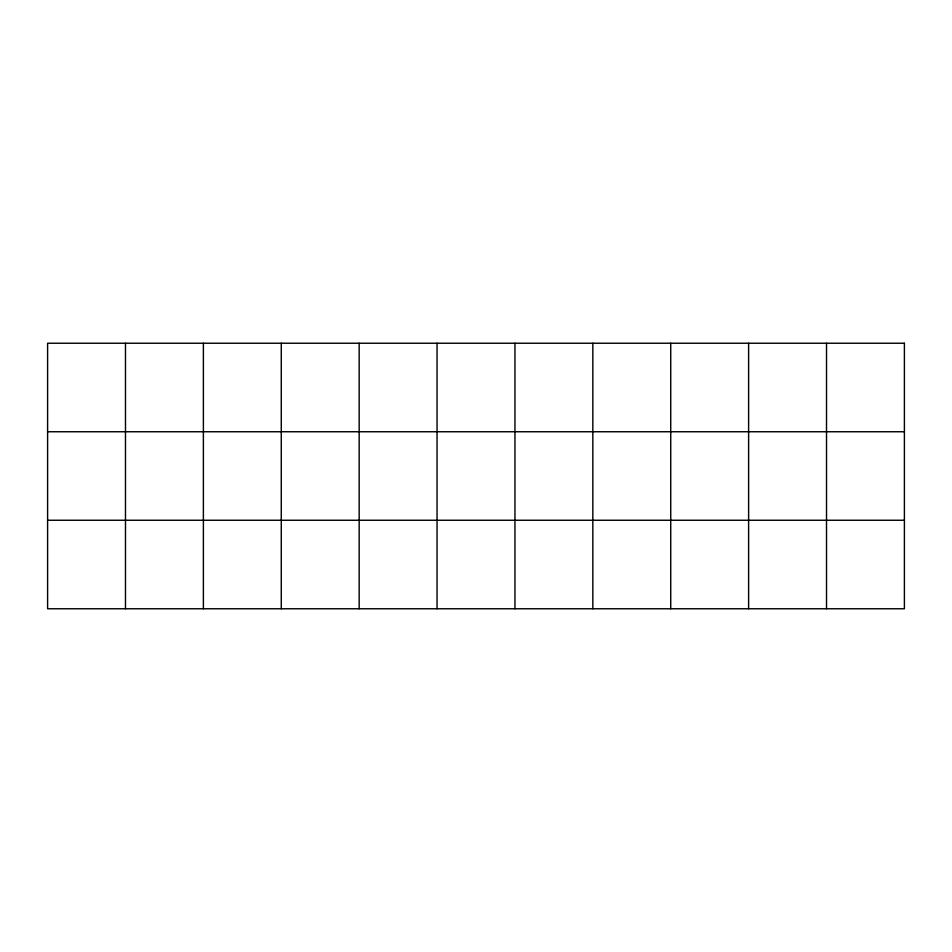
<?xml version="1.0" encoding="UTF-8"?>
<svg xmlns="http://www.w3.org/2000/svg" width="952" height="952" viewBox="0 0 952 952"><rect width="100%" height="100%" fill="white"/><g stroke="black" fill="none" stroke-linecap="round" stroke-linejoin="round"><path stroke-width="1.43" d="M47.6 431.744L904.4 431.744M47.6 520.256L904.4 520.256M826.514 343.232L826.514 608.768M748.617 343.232L748.617 608.768M670.732 343.232L670.732 608.768M592.834 343.232L592.834 608.768M514.949 343.232L514.949 608.768M437.051 343.232L437.051 608.768M359.166 343.232L359.166 608.768M281.268 343.232L281.268 608.768M203.383 343.232L203.383 608.768M125.486 343.232L125.486 608.768M904.4 343.232L47.6 343.232L47.6 608.768L904.4 608.768L904.4 343.232"/></g></svg>
